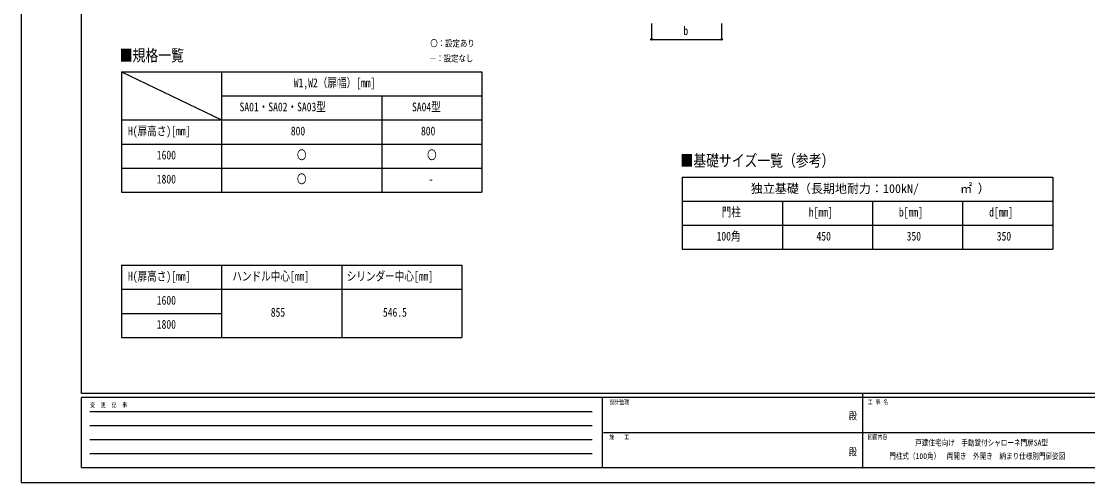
# Model space of a CAD drawing. Units: millimetres, scale not verified. Extents: x -4205 to 4205, y -2970 to 2970.
# Drawn here: x -4205 to 1120, y -2970 to -668 of the extents above; entities that cross this region are included whole.
import ezdxf
from ezdxf.enums import TextEntityAlignment as Align

# ---------------------------------------------------------------- set-up
doc = ezdxf.new("R2010")
doc.units = ezdxf.units.MM
doc.header["$LTSCALE"] = 10
doc.header["$PDMODE"] = 32
doc.header["$PDSIZE"] = 5
for name, color, linetype in [('0-1_USER1', 3, 'Continuous'), ('0-5_YKK_D', 6, 'Continuous'), ('0-6_YKK_ZWAK', 7, 'Continuous')]:
    doc.layers.add(name, color=color, linetype=linetype)
doc.styles.add('ＭＳ ゴシック', font='')
doc.styles.get('ＭＳ ゴシック').set_extended_font_data('MS Gothic')

msp = doc.modelspace()

# ---------------------------------------------------------------- linework, layer by layer
at = {"layer": '0-1_USER1'}
for p, q in [((-3705, -920), (-3205, -1160)), ((-3705, -920), (-1905, -920)), ((-3705, -920), (-3705, -1520)), ((-3205, -920), (-3205, -1520)), ((-1905, -920), (-1905, -1520)), ((-3205, -1040), (-1905, -1040)), ((-2405, -1040), (-2405, -1520)), ((-3705, -1160), (-1905, -1160)), ((-3705, -1280), (-1905, -1280)), ((-3705, -1400), (-1905, -1400)), ((-904.98, -1445), (945.02, -1445)), ((-904.98, -1445), (-904.98, -1805)), ((945.02, -1445), (945.02, -1805)), ((-3705, -1520), (-1905, -1520)), ((-904.98, -1565), (945.02, -1565)), ((-404.98, -1565), (-404.98, -1805)), ((45.02, -1565), (45.02, -1805)), ((495.02, -1565), (495.02, -1805)), ((-904.98, -1685), (945.02, -1685)), ((-904.98, -1805), (945.02, -1805)), ((-3705, -1885), (-2005, -1885)), ((-3705, -1885), (-3705, -2245)), ((-3205, -1885), (-3205, -2245)), ((-2605, -1885), (-2605, -2245)), ((-2005, -1885), (-2005, -2245)), ((-3705, -2005), (-2005, -2005)), ((-3705, -2125), (-3205, -2125)), ((-3705, -2245), (-2005, -2245))]:
    msp.add_line(p, q, dxfattribs=at)
at = {"layer": '0-5_YKK_D'}
for p, q in [((-1057.98, -677.67), (-1057.98, -758.67)), ((-707.98, -677.67), (-707.98, -758.67)), ((-1057.98, -757.67), (-707.98, -757.67))]:
    msp.add_line(p, q, dxfattribs=at)
for centre in [(-1057.98, -757.67), (-707.98, -757.67)]:
    msp.add_circle(centre, 4.25, dxfattribs=at)
at = {"layer": '0-6_YKK_ZWAK'}
for p, q in [((-3904.98, -2525), (-3904.98, 2775)), ((3895.02, -2525), (-3904.98, -2525)), ((-1304.98, -2545), (-3904.98, -2545)), ((-3904.98, -2895), (-3904.98, -2545)), ((-1304.98, -2545), (-1304.98, -2895)), ((-4.98, -2545), (-1304.98, -2545)), ((-4.98, -2525), (-4.98, -2895)), ((1295.02, -2545), (-4.98, -2545)), ((-3862.48, -2615), (-1354.98, -2615)), ((-3862.48, -2685), (-1354.98, -2685)), ((-3862.48, -2755), (-1354.98, -2755)), ((-1297.48, -2720), (-4.98, -2720)), ((-4.98, -2720), (1295.02, -2720)), ((-3862.48, -2825), (-1354.98, -2825)), ((-3904.98, -2895), (-1304.98, -2895)), ((-1304.98, -2895), (-4.98, -2895)), ((-4.98, -2895), (1295.02, -2895))]:
    msp.add_line(p, q, dxfattribs=at)
msp.add_lwpolyline([(-4205, -2970), (4205, -2970), (4205, 2970), (-4205, 2970)], close=True, dxfattribs=at)
msp.add_point((-4.98, -2895), dxfattribs=at)

# ---------------------------------------------------------------- texts
at = {"layer": '0-1_USER1', "style": 'ＭＳ ゴシック', "width": 0.8}
for s, height, p in [('〇：設定あり', 32.99, (-2162.65, -803.76)), ('■規格一覧', 58.65, (-3713.53, -884.42)), ('－：設定なし', 32.99, (-2169.85, -878.76)), ('W1,W2（扉幅）[mm]', 43.99, (-2844.6, -1009.53)), ('SA01・SA02・SA03型', 43.99, (-3115.4, -1130)), ('SA04型', 43.99, (-2254.2, -1130)), ('H(扉高さ)[mm]', 43.99, (-3672.6, -1250)), ('800', 43.99, (-2859.4, -1250)), ('800', 43.99, (-2209.4, -1250)), ('1600', 43.99, (-3528.6, -1370)), ('〇', 43.99, (-2829, -1370)), ('〇', 43.99, (-2179, -1370)), ('■基礎サイズ一覧（参考）', 58.65, (-913.51, -1409.42)), ('1800', 43.99, (-3528.6, -1490)), ('〇', 43.99, (-2829, -1490)), ('-', 43.99, (-2171, -1490)), ('門柱', 43.99, (-707.78, -1655)), ('h[mm]', 43.99, (-272.78, -1655)), ('b[mm]', 43.99, (177.22, -1655)), ('d[mm]', 43.99, (627.22, -1655)), ('100角', 43.99, (-733.38, -1775)), ('450', 43.99, (-234.38, -1775)), ('350', 43.99, (215.62, -1775)), ('350', 43.99, (665.62, -1775)), ('H(扉高さ)[mm]', 43.99, (-3672.6, -1975)), ('ハンドル中心[mm]', 43.99, (-3151.4, -1975)), ('シリンダー中心[mm]', 43.99, (-2580.2, -1975)), ('1600', 43.99, (-3528.6, -2095)), ('855', 43.99, (-2959.4, -2155)), ('546.5', 43.99, (-2399.4, -2155)), ('1800', 43.99, (-3528.6, -2215)), ('戸建住宅向け\u3000手動錠付シャローネ門扉SA型', 29.33, (258.89, -2794.17)), ('門柱式（100角）\u3000両開き\u3000外開き\u3000納まり仕様別門扉姿図', 29.33, (128.75, -2860.83))]:
    msp.add_text(s, height=height, dxfattribs=at).set_placement(p, align=Align.BOTTOM_LEFT)
at = {"layer": '0-1_USER1', "style": 'ＭＳ ゴシック'}
for s, p in [('独立基礎（長期地耐力：100kN/', (-562.55, -1537.52)), ('㎡', (483.34, -1537.52)), ('）', (570.61, -1537.52))]:
    msp.add_text(s, height=43.99, dxfattribs=at).set_placement(p, align=Align.BOTTOM_LEFT)
at = {"layer": '0-5_YKK_D', "style": 'ＭＳ ゴシック', "width": 0.8}
msp.add_text('b', height=43.99, dxfattribs=at).set_placement((-898.98, -749.67), align=Align.BOTTOM_LEFT)
at = {"layer": '0-6_YKK_ZWAK', "style": 'ＭＳ ゴシック', "width": 0.8}
for s, height, p in [('設計監理', 21.99, (-1268.31, -2585)), ('工 事 名', 21.99, (21.27, -2585)), ('変  更  記  事', 21.99, (-3861.31, -2600)), ('殿', 36.66, (-73.67, -2665.83)), ('施\u3000\u3000工', 21.99, (-1268.31, -2760)), ('図面内容', 21.99, (21.27, -2760)), ('殿', 36.66, (-73.67, -2845.83))]:
    msp.add_text(s, height=height, dxfattribs=at).set_placement(p, align=Align.BOTTOM_LEFT)

doc.saveas('drawing.dxf')
